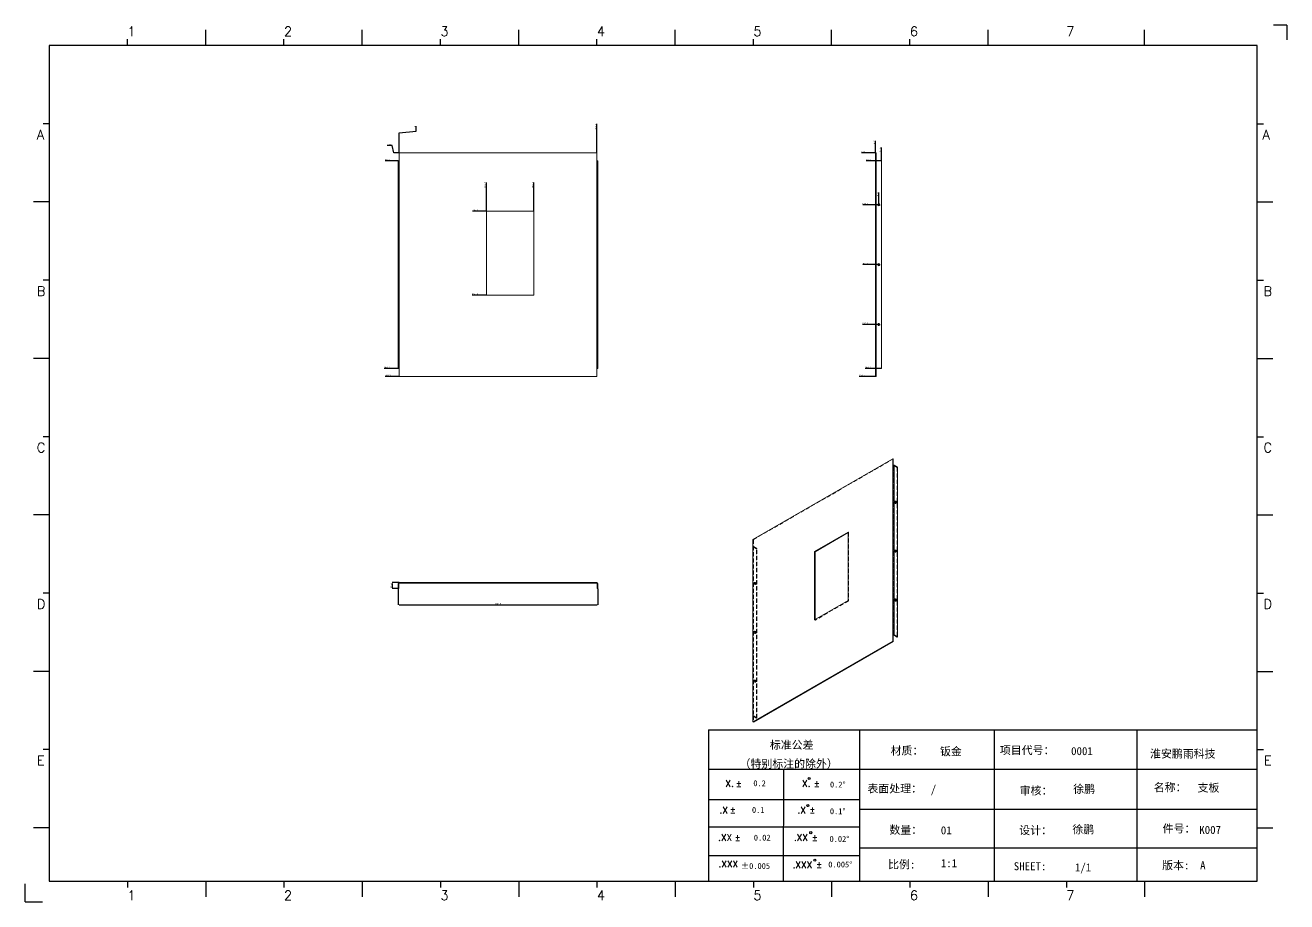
# Model space of a CAD drawing. Extents: x 83 to 30050, y -7164 to 695.
# Drawn here: x 22539 to 25701, y -7164 to -4968 of the extents above; entities that cross this region are included whole.
import ezdxf
from ezdxf.enums import TextEntityAlignment as Align

# ---------------------------------------------------------------- set-up
doc = ezdxf.new("R2010")
doc.units = 0
doc.header["$LTSCALE"] = 8
doc.header["$MEASUREMENT"] = 0
doc.header["$PDSIZE"] = 5
doc.linetypes.add('CENTER', pattern=[2, 1.25, -0.25, 0.25, -0.25])
doc.linetypes.add('HIDDEN', pattern=[1.905, 1.27, -0.635])
doc.layers.get('0').update_dxf_attribs({"linetype": 'CONTINUOUS'})
doc.layers.get('Defpoints').update_dxf_attribs({"linetype": 'CONTINUOUS'})
doc.layers.add('41', color=3, linetype='CONTINUOUS')
doc.layers.add('dim', color=82, linetype='CONTINUOUS', lineweight=9)
doc.styles.add('SIMPLEX', font='SIMPLEX')
doc.styles.get("Standard").update_dxf_attribs({"font": '', "height": 4})
doc.styles.get('Standard').set_extended_font_data('SimSun')
doc.dimstyles.new('ISO-25', dxfattribs={"dimtxt": 6, "dimasz": 2.5, "dimexe": 1.25, "dimexo": 0.625, "dimtad": 1, "dimdec": 1, "dimzin": 1, "dimdsep": 46, "dimtxsty": 'Standard', "dimcen": 2.5, "dimadec": 0, "dimazin": 0, "dimtm": 1e-09, "dimtfac": 1, "dimtdec": 1, "dimtmove": 0, "dimatfit": 3, "dimfxl": 1, "dimtolj": 1, "dimtzin": 0, "dimarcsym": 0})

# ---------------------------------------------------------------- blocks, each defined once
blk = doc.blocks.new('A$C0BB32EA6')
at = {"layer": '41'}
for p, q in [((90.21, 427.84), (90.21, 435.66)), ((168.4, 427.84), (168.4, 435.66)), ((168.4, 427.84), (168.4, 435.66)), ((168.4, 427.84), (168.4, 435.66)), ((246.58, 427.84), (246.58, 435.66)), ((246.58, 427.84), (246.58, 435.66)), ((324.77, 427.84), (324.77, 435.66)), ((402.96, 427.84), (402.96, 435.66)), ((481.15, 427.84), (481.15, 435.66)), ((559.34, 427.84), (559.34, 435.66)), ((51.11, 427.84), (51.11, 430.97)), ((129.3, 427.84), (129.3, 430.97)), ((129.3, 427.84), (129.3, 430.97)), ((129.3, 427.84), (129.3, 430.97)), ((207.49, 427.84), (207.49, 430.97)), ((207.49, 427.84), (207.49, 430.97)), ((285.68, 427.84), (285.68, 430.97)), ((363.87, 427.84), (363.87, 430.97)), ((442.06, 427.84), (442.06, 430.97)), ((615.63, 427.84), (12.02, 427.84)), ((12.02, 427.84), (12.02, 10.32)), ((615.63, 10.32), (615.63, 427.84)), ((12.02, 388.75), (8.89, 388.75)), ((615.63, 388.75), (618.76, 388.75)), ((12.02, 349.66), (4.2, 349.66)), ((615.63, 349.66), (623.45, 349.66)), ((12.02, 310.56), (8.89, 310.56)), ((615.63, 310.56), (618.76, 310.56)), ((12.02, 271.47), (4.2, 271.47)), ((615.63, 271.47), (623.45, 271.47)), ((12.02, 232.37), (8.89, 232.37)), ((615.63, 232.37), (618.76, 232.37)), ((12.02, 193.28), (4.2, 193.28)), ((615.63, 193.28), (623.45, 193.28)), ((12.02, 154.18), (8.89, 154.18)), ((615.63, 154.18), (618.76, 154.18)), ((12.02, 115.09), (4.2, 115.09)), ((615.63, 115.09), (623.45, 115.09)), ((341.34, 85.85), (615.63, 85.85)), ((341.34, 85.85), (341.34, 10.32)), ((416.87, 85.85), (416.87, 10.32)), ((484.16, 85.85), (484.16, 10.32)), ((555.4, 85.7), (555.4, 10.17)), ((12.02, 76), (8.89, 76)), ((615.63, 76), (618.76, 76)), ((615.63, 66.14), (341.34, 66.14)), ((378.86, 10.02), (379.1, 65.84)), ((341.34, 51.12), (416.87, 51.12)), ((615.63, 46.17), (416.87, 46.17)), ((12.02, 36.9), (4.2, 36.9)), ((341.34, 37.5), (401.12, 37.5)), ((341.34, 37.5), (416.87, 37.5)), ((615.63, 36.9), (623.45, 36.9)), ((615.63, 26.74), (416.87, 26.74)), ((341.34, 23.05), (401.87, 23.05)), ((341.34, 23.05), (401.87, 23.05)), ((341.34, 23.05), (401.87, 23.05)), ((341.34, 23.05), (401.87, 23.05)), ((341.34, 23.05), (401.87, 23.05)), ((341.34, 23.05), (416.87, 23.05)), ((12.02, 10.32), (615.63, 10.32)), ((51.11, 10.32), (51.11, 7.19)), ((90.21, 10.32), (90.21, 2.5)), ((129.3, 10.32), (129.3, 7.19)), ((168.4, 10.32), (168.4, 2.5)), ((207.49, 10.32), (207.49, 7.19)), ((246.58, 10.32), (246.58, 2.5)), ((285.68, 10.32), (285.68, 7.19)), ((324.77, 10.32), (324.77, 2.5)), ((326.34, 10.32), (401.87, 10.32)), ((363.87, 10.32), (363.87, 7.19)), ((402.96, 10.32), (402.96, 2.5)), ((442.06, 10.32), (442.06, 7.19)), ((481.15, 10.32), (481.15, 2.5)), ((520.24, 10.32), (520.24, 7.19)), ((559.34, 10.32), (559.34, 2.5))]:
    blk.add_line(p, q, dxfattribs=at)
at = {"layer": '41', "linetype": 'Continuous'}
for p, q in [((630.37, 437.94), (623.79, 437.94)), ((630.37, 437.94), (630.37, 430.59)), ((0, 0), (0, 8.98)), ((0, 0), (8.64, 0))]:
    blk.add_line(p, q, dxfattribs=at)
at = {"layer": '41'}
for centre in [(391.73, 61.61), (391.07, 48.04), (392.49, 34.54), (394.6, 20.83)]:
    blk.add_circle(centre, 0.516, dxfattribs=at)
at = {"layer": '41', "style": 'SIMPLEX'}
for s, height, p in [('1', 4.69, (51.11, 432.54)), ('2', 4.69, (129.3, 432.54)), ('3', 4.69, (207.49, 432.54)), ('4', 4.69, (285.68, 432.54)), ('5', 4.69, (363.87, 432.54)), ('6', 4.69, (442.06, 432.54)), ('7', 4.69, (520.24, 432.54)), ('A', 4.75, (5.76, 380.93)), ('A', 4.75, (618.27, 380.93)), ('B', 4.75, (5.76, 302.74)), ('B', 4.75, (618.72, 302.74)), ('C', 4.75, (5.76, 224.55)), ('C', 4.75, (618.72, 224.55)), ('D', 4.75, (5.76, 146.37)), ('D', 4.75, (618.72, 146.37)), ('E', 4.75, (5.76, 68.18)), ('E', 4.75, (618.95, 68.18)), ('X.', 3.284, (349.84, 57.49)), ('%%p', 3.284, (355.04, 57.36)), ('X.', 3.284, (388.21, 57.49)), ('%%p', 3.284, (394.07, 57.36)), ('.X', 3.284, (346.89, 44.16)), ('%%p', 3.284, (352.09, 44.33)), ('.X', 3.284, (385.9, 44.16)), ('%%p', 3.284, (391.76, 44.33)), ('.XX', 3.284, (346.2, 30.42)), ('%%p', 3.284, (354.44, 30.46)), ('.XX', 3.284, (384.11, 30.42)), ('%%p', 3.284, (393.01, 30.46)), ('.XXX', 3.284, (383.48, 16.83)), ('%%p', 3.284, (395.11, 16.95)), ('1', 4.69, (51.11, 0.87)), ('2', 4.69, (129.3, 0.87)), ('3', 4.69, (207.49, 0.87)), ('4', 4.69, (285.68, 0.87)), ('5', 4.69, (363.87, 0.87)), ('6', 4.69, (442.06, 0.87)), ('7', 4.69, (520.24, 0.87))]:
    blk.add_text(s, height=height, dxfattribs=at).set_placement(p)
at = {"layer": '41', "linetype": 'Continuous'}
for s, p in [('标准公差', (372.08, 76.36)), ('材质：', (432.42, 73.5)), ('项目代号：', (486.99, 73.71)), ('淮安鹏雨科技', (562.04, 71.96)), ('（特别标注的除外）', (356.94, 66.94)), ('表面处理：', (420.83, 54.55)), ('审核：', (496.9, 53.5)), ('名称：', (563.9, 55.18)), ('数量：', (431.79, 33.91)), ('设计：', (496.69, 33.7)), ('件号：', (568.32, 34.55)), ('比例:', (431.16, 16.65)), ('SHEET:', (493.95, 15.75)), ('1/1', (524.5, 15.18)), ('版本:', (568.11, 16.23))]:
    blk.add_text(s, height=4, dxfattribs=at).set_placement(p)
at = {"layer": '41'}
for s, p in [('0.2', (363.82, 57.75)), ('0.2%%D', (402.12, 57.11)), ('0.1', (363.14, 44.41)), ('0.1%%D', (402.07, 43.76)), ('0.02', (364.07, 30.58)), ('0.02%%D', (401.9, 29.93)), ('0.005%%D', (401.27, 17.16))]:
    blk.add_text(s, height=2.929, dxfattribs=at).set_placement(p)
at = {"layer": '41', "style": 'SIMPLEX'}
blk.add_text('.XXX', height=3.284, dxfattribs=at).set_placement((351.31, 18.87), align=Align.MIDDLE_CENTER)
at = {"layer": '41'}
blk.add_text('%%P0.005', height=2.929, dxfattribs=at).set_placement((364.87, 17.89), align=Align.MIDDLE_CENTER)
at = {"layer": '41', "linetype": 'Continuous'}
for tag, p in [('材质', (457.07, 73.08)), ('代号', (522.6, 73.29)), ('表面处理', (452.44, 54.13)), ('审核', (523.65, 54.34)), ('名称', (585.81, 54.97)), ('数量', (457.5, 33.7)), ('设计', (523.23, 34.13)), ('件号', (586.65, 33.91)), ('比例', (457.5, 17.28)), ('版本', (587.08, 16.23))]:
    blk.add_attdef(tag, p, '', height=4, dxfattribs=at)
blk = doc.blocks.new('*D1600')
at = {"layer": 'Defpoints', "color": 0}
for p in [(23455.1, -5269.7), (23476.5, -5287.8), (23476.5, -5287.8)]:
    blk.add_point(p, dxfattribs=at)
at = {"layer": 'dim', "color": 0, "lineweight": -2}
for p, q in [((23459.1, -5269.7), (23446.7, -5269.7)), ((23463.1, -5287.8), (23459.1, -5269.7)), ((23476, -5287.8), (23463.1, -5287.8))]:
    blk.add_line(p, q, dxfattribs=at)
at = {"layer": 'dim', "color": 0, "insert": (23450.7, -5267.2), "char_height": 4, "attachment_point": 5}
blk.add_mtext('\\A1;0.0', dxfattribs=at)
blk = doc.blocks.new('*D1601')
at = {"layer": 'Defpoints', "color": 0}
for p in [(23452.9, -5307.8), (23474.2, -5307.8), (23476.5, -5287.8)]:
    blk.add_point(p, dxfattribs=at)
at = {"layer": 'dim', "color": 0, "lineweight": -2}
blk.add_line((23473.7, -5307.8), (23441.6, -5307.8), dxfattribs=at)
at = {"layer": 'dim', "color": 0, "insert": (23447, -5305.3), "char_height": 4, "attachment_point": 5}
blk.add_mtext('\\A1;20.0', dxfattribs=at)
blk = doc.blocks.new('*D1602')
at = {"layer": 'Defpoints', "color": 0}
for p in [(23476.5, -5287.8), (23673.9, -5434.2), (23695.2, -5434.2)]:
    blk.add_point(p, dxfattribs=at)
at = {"layer": 'dim', "color": 0, "lineweight": -2}
blk.add_line((23694.7, -5434.2), (23660, -5434.2), dxfattribs=at)
at = {"layer": 'dim', "color": 0, "insert": (23666.7, -5431.7), "char_height": 4, "attachment_point": 5}
blk.add_mtext('\\A1;146.4', dxfattribs=at)
blk = doc.blocks.new('*D1603')
at = {"layer": 'Defpoints', "color": 0}
for p in [(23476.5, -5287.8), (23673.9, -5644.2), (23695.2, -5644.2)]:
    blk.add_point(p, dxfattribs=at)
at = {"layer": 'dim', "color": 0, "lineweight": -2}
blk.add_line((23694.7, -5644.2), (23659.7, -5644.2), dxfattribs=at)
at = {"layer": 'dim', "color": 0, "insert": (23666.5, -5641.7), "char_height": 4, "attachment_point": 5}
blk.add_mtext('\\A1;356.4', dxfattribs=at)
blk = doc.blocks.new('*D1604')
at = {"layer": 'Defpoints', "color": 0}
for p in [(23476.5, -5287.8), (23452.9, -5827.9), (23474.2, -5827.9)]:
    blk.add_point(p, dxfattribs=at)
at = {"layer": 'dim', "color": 0, "lineweight": -2}
blk.add_line((23473.7, -5827.9), (23438.9, -5827.9), dxfattribs=at)
at = {"layer": 'dim', "color": 0, "insert": (23445.6, -5825.4), "char_height": 4, "attachment_point": 5}
blk.add_mtext('\\A1;540.2', dxfattribs=at)
blk = doc.blocks.new('*D1605')
at = {"layer": 'Defpoints', "color": 0}
for p in [(23476.5, -5287.8), (23455.1, -5847.9), (23476.5, -5847.9)]:
    blk.add_point(p, dxfattribs=at)
at = {"layer": 'dim', "color": 0, "lineweight": -2}
blk.add_line((23476, -5847.9), (23441.1, -5847.9), dxfattribs=at)
at = {"layer": 'dim', "color": 0, "insert": (23447.9, -5845.4), "char_height": 4, "attachment_point": 5}
blk.add_mtext('\\A1;560.2', dxfattribs=at)
blk = doc.blocks.new('*D1607')
at = {"layer": 'Defpoints', "color": 0}
for p in [(23519.2, -5229.4), (23476.5, -5287.8), (23476.5, -5287.8)]:
    blk.add_point(p, dxfattribs=at)
at = {"layer": 'dim', "color": 0, "lineweight": -2}
for p, q in [((23476.5, -5237.4), (23519.2, -5233.4)), ((23476.5, -5287.3), (23476.5, -5237.4)), ((23519.2, -5233.4), (23519.2, -5221))]:
    blk.add_line(p, q, dxfattribs=at)
at = {"layer": 'dim', "color": 0, "insert": (23516.7, -5224.9), "char_height": 4, "attachment_point": 5, "rotation": 90}
blk.add_mtext('\\A1;0.0', dxfattribs=at)
blk = doc.blocks.new('*D1608')
at = {"layer": 'Defpoints', "color": 0}
for p in [(23476.5, -5287.8), (23695.2, -5375.8), (23695.2, -5434.2)]:
    blk.add_point(p, dxfattribs=at)
at = {"layer": 'dim', "color": 0, "lineweight": -2}
blk.add_line((23695.2, -5433.7), (23695.2, -5361.7), dxfattribs=at)
at = {"layer": 'dim', "color": 0, "insert": (23692.7, -5368.5), "char_height": 4, "attachment_point": 5, "rotation": 90}
blk.add_mtext('\\A1;218.7', dxfattribs=at)
blk = doc.blocks.new('*D1609')
at = {"layer": 'Defpoints', "color": 0}
for p in [(23476.5, -5287.8), (23813.8, -5375.8), (23813.8, -5434.2)]:
    blk.add_point(p, dxfattribs=at)
at = {"layer": 'dim', "color": 0, "lineweight": -2}
blk.add_line((23813.8, -5433.7), (23813.8, -5361.8), dxfattribs=at)
at = {"layer": 'dim', "color": 0, "insert": (23811.3, -5368.6), "char_height": 4, "attachment_point": 5, "rotation": 90}
blk.add_mtext('\\A1;337.3', dxfattribs=at)
blk = doc.blocks.new('*D1610')
at = {"layer": 'Defpoints', "color": 0}
for p in [(23972, -5229.4), (23476.5, -5287.8), (23972, -5287.8)]:
    blk.add_point(p, dxfattribs=at)
at = {"layer": 'dim', "color": 0, "lineweight": -2}
blk.add_line((23972, -5287.3), (23972, -5215.3), dxfattribs=at)
at = {"layer": 'dim', "color": 0, "insert": (23969.5, -5222.1), "char_height": 4, "attachment_point": 5, "rotation": 90}
blk.add_mtext('\\A1;495.5', dxfattribs=at)
blk = doc.blocks.new('*D1611')
at = {"layer": 'Defpoints', "color": 0}
for p in [(23459.6, -6364.8), (23475.7, -6379.8), (23476.5, -6364.8)]:
    blk.add_point(p, dxfattribs=at)
at = {"layer": 'dim', "color": 0, "lineweight": -2}
for p, q in [((23476, -6364.8), (23459.1, -6364.8)), ((23475.2, -6379.8), (23459.1, -6379.8)), ((23459.6, -6377.8), (23459.6, -6366.8))]:
    blk.add_line(p, q, dxfattribs=at)
at = {"layer": 'dim', "color": 0}
for points in [[(23459.2, -6366.8), (23459.9, -6366.8), (23459.6, -6364.8)], [(23459.2, -6377.8), (23459.9, -6377.8), (23459.6, -6379.8)]]:
    blk.add_solid(points, dxfattribs=at)
at = {"layer": 'dim', "color": 0, "insert": (23457.1, -6372.3), "char_height": 4, "attachment_point": 5, "rotation": 90}
blk.add_mtext('\\A1;15.0', dxfattribs=at)
blk = doc.blocks.new('*D1612')
at = {"layer": 'Defpoints', "color": 0}
for p in [(23474.2, -6379.8), (23974.2, -6379.8), (23974.2, -6420)]:
    blk.add_point(p, dxfattribs=at)
at = {"layer": 'dim', "color": 0, "lineweight": -2}
for p, q in [((23474.2, -6380.3), (23474.2, -6420.5)), ((23974.2, -6380.3), (23974.2, -6420.5)), ((23476.2, -6420), (23972.2, -6420))]:
    blk.add_line(p, q, dxfattribs=at)
at = {"layer": 'dim', "color": 0}
for points in [[(23476.2, -6419.7), (23476.2, -6420.4), (23474.2, -6420)], [(23972.2, -6419.7), (23972.2, -6420.4), (23974.2, -6420)]]:
    blk.add_solid(points, dxfattribs=at)
at = {"layer": 'dim', "color": 0, "insert": (23724.2, -6417.5), "char_height": 4, "attachment_point": 5}
blk.add_mtext('\\A1;500.0', dxfattribs=at)
blk = doc.blocks.new('*D1613')
at = {"layer": 'Defpoints', "color": 0}
for p in [(24643.2, -5287.8), (24669.9, -5287.8), (24669.9, -5287.8)]:
    blk.add_point(p, dxfattribs=at)
at = {"layer": 'dim', "color": 0, "lineweight": -2}
blk.add_line((24669.4, -5287.8), (24634.8, -5287.8), dxfattribs=at)
at = {"layer": 'dim', "color": 0, "insert": (24638.7, -5285.3), "char_height": 4, "attachment_point": 5}
blk.add_mtext('\\A1;0.0', dxfattribs=at)
blk = doc.blocks.new('*D1614')
at = {"layer": 'Defpoints', "color": 0}
for p in [(24658.2, -5307.8), (24669.9, -5287.8), (24684.9, -5307.8)]:
    blk.add_point(p, dxfattribs=at)
at = {"layer": 'dim', "color": 0, "lineweight": -2}
blk.add_line((24684.4, -5307.8), (24646.9, -5307.8), dxfattribs=at)
at = {"layer": 'dim', "color": 0, "insert": (24652.3, -5305.3), "char_height": 4, "attachment_point": 5}
blk.add_mtext('\\A1;20.0', dxfattribs=at)
blk = doc.blocks.new('*D1615')
at = {"layer": 'Defpoints', "color": 0}
for p in [(24669.9, -5287.8), (24651.8, -5417.9), (24678.5, -5417.9)]:
    blk.add_point(p, dxfattribs=at)
at = {"layer": 'dim', "color": 0, "lineweight": -2}
blk.add_line((24678, -5417.9), (24638.3, -5417.9), dxfattribs=at)
at = {"layer": 'dim', "color": 0, "insert": (24644.8, -5415.4), "char_height": 4, "attachment_point": 5}
blk.add_mtext('\\A1;130.1', dxfattribs=at)
blk = doc.blocks.new('*D1616')
at = {"layer": 'Defpoints', "color": 0}
for p in [(24669.9, -5287.8), (24651.8, -5567.9), (24678.5, -5567.9)]:
    blk.add_point(p, dxfattribs=at)
at = {"layer": 'dim', "color": 0, "lineweight": -2}
blk.add_line((24678, -5567.9), (24638, -5567.9), dxfattribs=at)
at = {"layer": 'dim', "color": 0, "insert": (24644.7, -5565.4), "char_height": 4, "attachment_point": 5}
blk.add_mtext('\\A1;280.1', dxfattribs=at)
blk = doc.blocks.new('*D1617')
at = {"layer": 'Defpoints', "color": 0}
for p in [(24669.9, -5287.8), (24651.8, -5717.9), (24678.5, -5717.9)]:
    blk.add_point(p, dxfattribs=at)
at = {"layer": 'dim', "color": 0, "lineweight": -2}
blk.add_line((24678, -5717.9), (24637.9, -5717.9), dxfattribs=at)
at = {"layer": 'dim', "color": 0, "insert": (24644.6, -5715.4), "char_height": 4, "attachment_point": 5}
blk.add_mtext('\\A1;430.1', dxfattribs=at)
blk = doc.blocks.new('*D1618')
at = {"layer": 'Defpoints', "color": 0}
for p in [(24669.9, -5287.8), (24658.2, -5827.9), (24684.9, -5827.9)]:
    blk.add_point(p, dxfattribs=at)
at = {"layer": 'dim', "color": 0, "lineweight": -2}
blk.add_line((24684.4, -5827.9), (24644.2, -5827.9), dxfattribs=at)
at = {"layer": 'dim', "color": 0, "insert": (24651, -5825.4), "char_height": 4, "attachment_point": 5}
blk.add_mtext('\\A1;540.2', dxfattribs=at)
blk = doc.blocks.new('*D1619')
at = {"layer": 'Defpoints', "color": 0}
for p in [(24669.9, -5287.8), (24643.2, -5847.9), (24669.9, -5847.9)]:
    blk.add_point(p, dxfattribs=at)
at = {"layer": 'dim', "color": 0, "lineweight": -2}
blk.add_line((24669.4, -5847.9), (24629.2, -5847.9), dxfattribs=at)
at = {"layer": 'dim', "color": 0, "insert": (24636, -5845.4), "char_height": 4, "attachment_point": 5}
blk.add_mtext('\\A1;560.2', dxfattribs=at)
blk = doc.blocks.new('*D1620')
at = {"layer": 'Defpoints', "color": 0}
for p in [(24643.2, -5287.8), (24669.9, -5287.8), (24669.9, -5287.8)]:
    blk.add_point(p, dxfattribs=at)
at = {"layer": 'dim', "color": 0, "lineweight": -2}
blk.add_line((24669.4, -5287.8), (24634.8, -5287.8), dxfattribs=at)
at = {"layer": 'dim', "color": 0, "insert": (24638.7, -5285.3), "char_height": 4, "attachment_point": 5}
blk.add_mtext('\\A1;0.0', dxfattribs=at)
blk = doc.blocks.new('*D1621')
at = {"layer": 'Defpoints', "color": 0}
for p in [(24669.9, -5265.8), (24669.9, -5287.8), (24669.9, -5287.8)]:
    blk.add_point(p, dxfattribs=at)
at = {"layer": 'dim', "color": 0, "lineweight": -2}
blk.add_line((24669.9, -5287.3), (24669.9, -5257.3), dxfattribs=at)
at = {"layer": 'dim', "color": 0, "insert": (24667.4, -5261.3), "char_height": 4, "attachment_point": 5, "rotation": 90}
blk.add_mtext('\\A1;0.0', dxfattribs=at)
blk = doc.blocks.new('*D1622')
at = {"layer": 'Defpoints', "color": 0}
for p in [(24669.9, -5287.8), (24684.9, -5285.8), (24684.9, -5307.8)]:
    blk.add_point(p, dxfattribs=at)
at = {"layer": 'dim', "color": 0, "lineweight": -2}
blk.add_line((24684.9, -5307.3), (24684.9, -5274.8), dxfattribs=at)
at = {"layer": 'dim', "color": 0, "insert": (24682.4, -5280), "char_height": 4, "attachment_point": 5, "rotation": 90}
blk.add_mtext('\\A1;15.0', dxfattribs=at)
blk = doc.blocks.new('*D1623')
at = {"layer": 'Defpoints', "color": 0}
for p in [(24669.9, -5287.8), (24678.5, -5395.9), (24678.5, -5417.9)]:
    blk.add_point(p, dxfattribs=at)
at = {"layer": 'dim', "color": 0, "lineweight": -2}
blk.add_line((24678.5, -5417.4), (24678.5, -5387.4), dxfattribs=at)
at = {"layer": 'dim', "color": 0, "insert": (24676, -5391.4), "char_height": 4, "attachment_point": 5, "rotation": 90}
blk.add_mtext('\\A1;8.6', dxfattribs=at)

msp = doc.modelspace()

# ---------------------------------------------------------------- linework, layer by layer
at = {"color": 7, "linetype": 'Continuous', "lineweight": 15}
for p, q in [((23474.246, -5827.936), (23474.246, -5307.766)), ((23474.246, -5307.766), (23476.483, -5307.766)), ((23476.483, -5287.766), (23476.483, -5307.766)), ((23476.483, -5287.766), (23972.009, -5287.766)), ((23476.483, -5307.766), (23476.483, -5827.936)), ((23972.009, -5307.766), (23972.009, -5287.766)), ((23972.009, -5827.936), (23972.009, -5307.766)), ((23974.246, -5307.766), (23972.009, -5307.766)), ((23974.246, -5307.766), (23974.246, -5827.936)), ((24669.859, -5307.766), (24669.859, -5287.766)), ((24671.359, -5287.766), (24669.859, -5287.766)), ((24669.859, -5827.936), (24669.859, -5307.766)), ((24672.095, -5307.766), (24669.859, -5307.766)), ((24671.359, -5307.766), (24671.359, -5287.766)), ((24672.095, -5307.766), (24672.095, -5827.936)), ((24684.859, -5307.766), (24672.095, -5307.766)), ((24684.859, -5307.766), (24684.859, -5827.936)), ((23695.211, -5434.167), (23695.211, -5644.166)), ((23813.782, -5434.167), (23695.211, -5434.167)), ((23813.782, -5644.166), (23813.782, -5434.167)), ((23695.211, -5644.166), (23813.782, -5644.166)), ((23474.246, -5827.936), (23476.483, -5827.936)), ((23476.483, -5827.936), (23476.483, -5847.936)), ((23476.483, -5847.936), (23972.009, -5847.936)), ((23974.246, -5827.936), (23972.009, -5827.936)), ((23972.009, -5847.936), (23972.009, -5827.936)), ((24672.095, -5827.936), (24669.859, -5827.936)), ((24669.859, -5847.936), (24669.859, -5827.936)), ((24671.359, -5847.936), (24669.859, -5847.936)), ((24671.359, -5847.936), (24671.359, -5827.936)), ((24684.859, -5827.936), (24672.095, -5827.936)), ((24362.952, -6256.432), (24713.343, -6054.156)), ((24713.343, -6070.487), (24713.343, -6054.156)), ((24714.403, -6054.768), (24713.343, -6054.156)), ((24714.403, -6070.144), (24714.403, -6054.768)), ((24713.343, -6495.227), (24713.343, -6070.487)), ((24716.506, -6070.487), (24716.506, -6495.227)), ((24725.531, -6075.697), (24716.506, -6070.487)), ((24725.531, -6075.697), (24725.531, -6500.437)), ((24362.952, -6256.432), (24362.952, -6272.763)), ((24601.459, -6238.287), (24517.617, -6286.688)), ((24518.678, -6287.3), (24601.459, -6239.512)), ((24601.459, -6409.76), (24601.459, -6238.287)), ((24362.297, -6273.676), (24362.297, -6698.416)), ((24362.952, -6272.763), (24362.952, -6697.503)), ((24517.617, -6286.688), (24517.617, -6458.16)), ((24518.678, -6287.3), (24517.617, -6286.688)), ((24518.678, -6457.548), (24518.678, -6287.3)), ((23475.746, -6367.024), (23474.246, -6367.024)), ((23474.246, -6379.787), (23474.246, -6367.024)), ((23475.746, -6379.787), (23474.246, -6379.787)), ((23475.746, -6379.787), (23475.746, -6367.024)), ((23476.483, -6366.287), (23476.483, -6364.787)), ((23476.483, -6364.787), (23972.009, -6364.787)), ((23476.483, -6366.287), (23972.009, -6366.287)), ((23972.009, -6366.287), (23972.009, -6364.787)), ((23972.746, -6379.787), (23972.746, -6367.024)), ((23974.246, -6367.024), (23972.746, -6367.024)), ((23972.746, -6379.787), (23974.246, -6379.787)), ((23974.246, -6379.787), (23974.246, -6367.024)), ((24517.617, -6458.16), (24601.459, -6409.76)), ((24362.952, -6713.833), (24713.343, -6511.557)), ((24364.013, -6714.446), (24714.403, -6512.17)), ((24713.343, -6511.557), (24713.343, -6495.227)), ((24713.343, -6495.227), (24714.403, -6495.839)), ((24714.403, -6512.17), (24713.343, -6511.557)), ((24714.403, -6512.17), (24714.403, -6495.839)), ((24716.506, -6495.227), (24715.445, -6495.839)), ((24724.47, -6501.049), (24715.445, -6495.839)), ((24725.531, -6500.437), (24716.506, -6495.227)), ((24724.47, -6501.049), (24725.531, -6500.437)), ((24362.952, -6697.503), (24362.952, -6713.833))]:
    msp.add_line(p, q, dxfattribs=at)
at = {"color": 7, "linetype": 'HIDDEN', "lineweight": 0}
for p, q in [((23475.746, -5827.936), (23475.746, -5307.766)), ((23972.746, -5307.766), (23972.746, -5827.936)), ((24671.359, -5827.936), (24671.359, -5307.766)), ((23475.746, -5415.101), (23474.246, -5415.101)), ((23474.246, -5420.601), (23475.746, -5420.601)), ((23974.246, -5415.101), (23972.746, -5415.101)), ((23972.746, -5420.601), (23974.246, -5420.601)), ((24669.859, -5434.167), (24671.359, -5434.167)), ((23475.746, -5565.101), (23474.246, -5565.101)), ((23474.246, -5570.601), (23475.746, -5570.601)), ((23974.246, -5565.101), (23972.746, -5565.101)), ((23972.746, -5570.601), (23974.246, -5570.601)), ((24671.359, -5644.166), (24669.859, -5644.166)), ((23475.746, -5715.101), (23474.246, -5715.101)), ((23474.246, -5720.601), (23475.746, -5720.601)), ((23974.246, -5715.101), (23972.746, -5715.101)), ((23972.746, -5720.601), (23974.246, -5720.601)), ((24364.013, -6257.044), (24714.403, -6054.768)), ((24714.403, -6071.099), (24713.343, -6070.487)), ((24714.403, -6071.099), (24714.403, -6070.144)), ((24714.403, -6495.839), (24714.403, -6071.099)), ((24715.445, -6071.099), (24716.506, -6070.487)), ((24715.445, -6071.099), (24715.445, -6495.839)), ((24724.47, -6076.309), (24715.445, -6071.099)), ((24724.47, -6076.309), (24725.531, -6075.697)), ((24724.47, -6076.309), (24724.47, -6501.049)), ((24719.643, -6160.599), (24718.583, -6161.211)), ((24721.333, -6165.974), (24722.393, -6165.362)), ((24364.013, -6257.044), (24362.952, -6256.432)), ((24364.013, -6257.044), (24364.013, -6273.375)), ((24601.459, -6238.287), (24602.52, -6238.899)), ((24601.459, -6239.512), (24602.52, -6238.899)), ((24602.52, -6238.899), (24602.52, -6410.372)), ((24362.952, -6272.763), (24364.013, -6273.375)), ((24362.952, -6274.589), (24364.013, -6273.976)), ((24371.978, -6279.799), (24362.952, -6274.589)), ((24363.797, -6273.676), (24363.797, -6698.416)), ((24364.013, -6273.375), (24364.013, -6698.115)), ((24373.038, -6279.186), (24364.013, -6273.976)), ((24373.038, -6279.186), (24371.978, -6279.799)), ((24371.978, -6704.539), (24371.978, -6279.799)), ((24373.038, -6703.926), (24373.038, -6279.186)), ((24719.643, -6283.08), (24718.583, -6283.692)), ((24721.333, -6288.456), (24722.393, -6287.843)), ((23475.746, -6370.656), (23474.246, -6370.656)), ((23474.246, -6376.156), (23475.746, -6376.156)), ((23695.211, -6364.787), (23695.211, -6366.287)), ((23813.782, -6366.287), (23813.782, -6364.787)), ((23974.246, -6370.656), (23972.746, -6370.656)), ((23972.746, -6376.156), (23974.246, -6376.156)), ((24367.151, -6364.089), (24366.09, -6364.701)), ((24368.84, -6369.464), (24369.901, -6368.852)), ((24602.52, -6410.372), (24518.678, -6458.773)), ((24602.52, -6410.372), (24601.459, -6409.76)), ((24719.643, -6405.561), (24718.583, -6406.173)), ((24721.333, -6410.937), (24722.393, -6410.324)), ((24517.617, -6458.16), (24518.678, -6458.773)), ((24518.678, -6458.773), (24518.678, -6457.548)), ((24367.151, -6486.57), (24366.09, -6487.182)), ((24368.84, -6491.945), (24369.901, -6491.333)), ((24367.151, -6609.051), (24366.09, -6609.663)), ((24368.84, -6614.426), (24369.901, -6613.814)), ((24364.013, -6698.115), (24362.952, -6697.503)), ((24364.013, -6698.716), (24362.952, -6699.329)), ((24371.978, -6704.539), (24362.952, -6699.329)), ((24364.013, -6698.115), (24364.013, -6714.446)), ((24373.038, -6703.926), (24364.013, -6698.716)), ((24373.038, -6703.926), (24371.978, -6704.539))]:
    msp.add_line(p, q, dxfattribs=at)
at = {"color": 1, "linetype": 'CENTER', "ltscale": 0.34925}
for p, q in [((24675.452, -5417.851), (24681.502, -5417.851)), ((24678.477, -5420.876), (24678.477, -5414.826)), ((24675.452, -5567.851), (24681.502, -5567.851)), ((24678.477, -5570.876), (24678.477, -5564.826)), ((24675.452, -5717.851), (24681.502, -5717.851)), ((24678.477, -5720.876), (24678.477, -5714.826))]:
    msp.add_line(p, q, dxfattribs=at)
at = {"color": 7, "linetype": 'HIDDEN', "lineweight": 0, "flags": 128}
for points in [[(24718.013, -6162.47), (24718.144, -6161.735), (24718.521, -6161.25), (24719.091, -6161.082), (24719.22, -6161.089)], [(24721.757, -6165.484), (24721.611, -6165.729), (24721.13, -6166.061), (24720.49, -6166.06), (24719.778, -6165.725), (24719.091, -6165.103), (24718.521, -6164.276), (24718.144, -6163.357), (24718.013, -6162.47)], [(24718.013, -6284.951), (24718.144, -6284.216), (24718.521, -6283.732), (24719.091, -6283.563), (24719.22, -6283.57)], [(24721.757, -6287.965), (24721.611, -6288.21), (24721.13, -6288.542), (24720.49, -6288.541), (24719.778, -6288.206), (24719.091, -6287.584), (24718.521, -6286.757), (24718.144, -6285.838), (24718.013, -6284.951)], [(24365.52, -6365.96), (24365.652, -6365.225), (24366.028, -6364.74), (24366.598, -6364.572), (24367.286, -6364.743), (24367.997, -6365.23), (24368.637, -6365.967), (24369.118, -6366.855), (24369.376, -6367.773), (24369.376, -6368.599), (24369.118, -6369.219), (24368.637, -6369.551), (24367.997, -6369.549), (24367.286, -6369.215), (24366.598, -6368.592), (24366.028, -6367.766), (24365.652, -6366.847), (24365.52, -6365.96)], [(24370.47, -6367.593), (24370.339, -6366.706), (24369.963, -6365.787), (24369.392, -6364.96), (24368.705, -6364.338), (24367.993, -6364.003), (24367.354, -6364.002), (24366.872, -6364.334), (24366.614, -6364.954), (24366.614, -6365.779), (24366.872, -6366.698), (24367.354, -6367.586), (24367.993, -6368.323), (24368.705, -6368.81), (24369.392, -6368.981), (24369.963, -6368.813), (24370.339, -6368.328), (24370.47, -6367.593)], [(24721.757, -6410.446), (24721.395, -6410.897), (24720.824, -6411.065), (24720.137, -6410.895), (24719.426, -6410.408), (24718.786, -6409.67), (24718.304, -6408.783), (24718.046, -6407.864), (24718.046, -6407.039), (24718.304, -6406.419), (24718.786, -6406.087), (24719.22, -6406.051)], [(24365.52, -6488.441), (24365.652, -6487.706), (24366.028, -6487.221), (24366.598, -6487.053), (24367.286, -6487.224), (24367.997, -6487.711), (24368.637, -6488.448), (24369.118, -6489.336), (24369.376, -6490.254), (24369.376, -6491.08), (24369.118, -6491.7), (24368.637, -6492.032), (24367.997, -6492.031), (24367.286, -6491.696), (24366.598, -6491.073), (24366.028, -6490.247), (24365.652, -6489.328), (24365.52, -6488.441)], [(24370.47, -6490.074), (24370.339, -6489.187), (24369.963, -6488.268), (24369.392, -6487.442), (24368.705, -6486.819), (24367.993, -6486.484), (24367.354, -6486.483), (24366.872, -6486.815), (24366.614, -6487.435), (24366.614, -6488.26), (24366.872, -6489.179), (24367.354, -6490.067), (24367.993, -6490.804), (24368.705, -6491.291), (24369.392, -6491.462), (24369.963, -6491.294), (24370.339, -6490.809), (24370.47, -6490.074)], [(24365.52, -6610.922), (24365.652, -6610.187), (24366.028, -6609.702), (24366.598, -6609.534), (24367.286, -6609.705), (24367.997, -6610.192), (24368.637, -6610.929), (24369.118, -6611.817), (24369.376, -6612.736), (24369.376, -6613.561), (24369.118, -6614.181), (24368.637, -6614.513), (24367.997, -6614.512), (24367.286, -6614.177), (24366.598, -6613.554), (24366.028, -6612.728), (24365.652, -6611.809), (24365.52, -6610.922)], [(24370.47, -6612.555), (24370.339, -6611.668), (24369.963, -6610.749), (24369.392, -6609.923), (24368.705, -6609.3), (24367.993, -6608.965), (24367.354, -6608.964), (24366.872, -6609.296), (24366.614, -6609.916), (24366.614, -6610.742), (24366.872, -6611.66), (24367.354, -6612.548), (24367.993, -6613.285), (24368.705, -6613.772), (24369.392, -6613.943), (24369.963, -6613.775), (24370.339, -6613.29), (24370.47, -6612.555)]]:
    msp.add_lwpolyline(points, dxfattribs=at)
at = {"color": 7, "linetype": 'Continuous', "lineweight": 15, "flags": 128}
for points in [[(24722.963, -6164.103), (24722.832, -6163.216), (24722.455, -6162.297), (24721.885, -6161.471), (24721.198, -6160.848), (24720.486, -6160.514), (24719.847, -6160.512), (24719.365, -6160.844), (24719.107, -6161.464), (24719.107, -6162.29), (24719.365, -6163.208), (24719.847, -6164.096), (24720.486, -6164.833), (24721.198, -6165.32), (24721.885, -6165.491), (24722.455, -6165.323), (24722.832, -6164.838), (24722.963, -6164.103)], [(24722.963, -6286.584), (24722.832, -6285.697), (24722.455, -6284.778), (24721.885, -6283.952), (24721.198, -6283.329), (24720.486, -6282.995), (24719.847, -6282.993), (24719.365, -6283.325), (24719.107, -6283.946), (24719.107, -6284.771), (24719.365, -6285.689), (24719.847, -6286.577), (24720.486, -6287.314), (24721.198, -6287.801), (24721.885, -6287.972), (24722.455, -6287.804), (24722.832, -6287.32), (24722.963, -6286.584)], [(24722.963, -6409.065), (24722.832, -6408.178), (24722.455, -6407.26), (24721.885, -6406.433), (24721.198, -6405.81), (24720.486, -6405.476), (24719.847, -6405.474), (24719.365, -6405.806), (24719.107, -6406.427), (24719.107, -6407.252), (24719.365, -6408.17), (24719.847, -6409.058), (24720.486, -6409.795), (24721.198, -6410.282), (24721.885, -6410.453), (24722.455, -6410.285), (24722.832, -6409.801), (24722.963, -6409.065)], [(24721.902, -6409.678), (24721.771, -6410.413), (24721.757, -6410.446)]]:
    msp.add_lwpolyline(points, dxfattribs=at)
at = {"color": 7, "linetype": 'Continuous', "lineweight": 15}
for centre in [(24678.477, -5417.851), (24678.477, -5567.851), (24678.477, -5717.851)]:
    msp.add_circle(centre, 2.75, dxfattribs=at)
for centre, radius, start, end in [((24714.924, -6073.539), 3.438, 62.609672, 117.390328), ((24718.322, -6164.537), 3.563, 344.586396, 75.408227), ((24363.417, -6273.787), 1.125, 114.374658, 174.305201), ((24718.322, -6287.018), 3.563, 344.586396, 75.408227), ((23476.483, -6367.024), 2.237, 90, 180), ((23476.483, -6367.024), 0.737, 90, 180), ((23972.009, -6367.024), 2.237, 0, 90), ((23972.009, -6367.024), 0.737, 0, 90), ((24718.253, -6409.572), 3.651, 358.344914, 74.646178), ((24714.924, -6498.279), 3.438, 62.609672, 117.390328), ((24714.924, -6496.844), 1.132, 62.609672, 117.390328), ((24363.299, -6698.416), 0.977, 110.783421, 249.216579)]:
    msp.add_arc(centre, radius, start, end, dxfattribs=at)
at = {"color": 7, "linetype": 'HIDDEN', "lineweight": 0}
for centre, radius, start, end in [((24714.924, -6072.104), 1.132, 62.609672, 117.390328), ((24363.417, -6273.564), 1.125, 185.694799, 245.625342), ((24364.127, -6273.676), 0.322, 110.783421, 249.216579), ((24364.127, -6698.416), 0.322, 110.783421, 249.216579)]:
    msp.add_arc(centre, radius, start, end, dxfattribs=at)

# ---------------------------------------------------------------- block references
at = {"layer": '41', "linetype": 'Continuous', "xscale": 5.015306502144085, "yscale": 5.015306502143176, "zscale": 5.015306502144003}
msp.add_blockref('A$C0BB32EA6', (22539.26, -7164.432), dxfattribs=at).add_auto_attribs({'版本': 'A', '件号': 'K007', '名称': '支板', '设计': '徐鹏', '审核': '徐鹏', '代号': '0001', '比例': '1:1', '数量': '01', '表面处理': '/', '材质': '钣金'})

# ---------------------------------------------------------------- dimensions: what is measured, and where the dimension line sits
at = {"layer": 'dim'}
for feature_location, offset, dtype, origin, picture, middle in [((23972.009, -5287.766), (0, 58.328), 1, (23476.483, -5287.766), '*D1610', (23969.51, -5222.105)), ((23476.482522331, -5287.766127204), (42.752147653, 58.328281218), 1, (23476.482522331, -5287.766127204), '*D1607', (23516.734919984, -5224.949207097)), ((23476.482522331, -5287.766127204), (-21.335796679, 18.036528093), 0, (23476.482522331, -5287.766127204), '*D1600', (23450.658086763, -5267.229849111)), ((24669.85878715, -5287.766127204), (0, 21.994441532), 1, (24669.85878715, -5287.766127204), '*D1621', (24667.35903715, -5261.283046783)), ((24684.859, -5307.766), (0, 21.994), 1, (24669.859, -5287.766), '*D1622', (24682.359, -5280.05)), ((23474.246, -5827.936), (-21.336, 0), 0, (23476.483, -5287.766), '*D1604', (23445.644, -5825.436)), ((23476.483, -5847.936), (-21.336, 0), 0, (23476.483, -5287.766), '*D1605', (23447.88, -5845.436)), ((23474.246, -5307.766), (-21.336, 0), 0, (23476.483, -5287.766), '*D1601', (23447.01, -5305.266)), ((23695.211, -5434.167), (-21.336, 0), 0, (23476.483, -5287.766), '*D1602', (23666.687, -5431.667)), ((23695.211, -5644.166), (-21.336, 0), 0, (23476.483, -5287.766), '*D1603', (23666.531, -5641.666)), ((23695.211, -5434.167), (0, 58.328), 1, (23476.483, -5287.766), '*D1608', (23692.711, -5368.539)), ((23813.782, -5434.167), (0, 58.328), 1, (23476.483, -5287.766), '*D1609', (23811.282, -5368.572)), ((24669.859, -5847.936), (-26.63, 0), 0, (24669.859, -5287.766), '*D1619', (24635.962, -5845.436)), ((24669.85878715, -5287.766127204), (-26.630177876, 0), 0, (24669.85878715, -5287.766127204), '*D1613', (24638.739970385, -5285.266377204)), ((24669.85878715, -5287.766127204), (-26.630177876, 0), 0, (24669.85878715, -5287.766127204), '*D1620', (24638.739970385, -5285.266377204)), ((24678.477, -5717.851), (-26.63, 0), 0, (24669.859, -5287.766), '*D1617', (24644.625, -5715.351)), ((24678.477, -5567.851), (-26.63, 0), 0, (24669.859, -5287.766), '*D1616', (24644.669, -5565.351)), ((24678.477, -5417.851), (-26.63, 0), 0, (24669.859, -5287.766), '*D1615', (24644.847, -5415.351)), ((24684.859, -5827.936), (-26.63, 0), 0, (24669.859, -5287.766), '*D1618', (24650.962, -5825.436)), ((24684.859, -5307.766), (-26.63, 0), 0, (24669.859, -5287.766), '*D1614', (24652.329, -5305.266)), ((24678.477, -5417.851), (0, 21.994), 1, (24669.859, -5287.766), '*D1623', (24675.977, -5391.357))]:
    dim = msp.add_ordinate_dim(feature_location=feature_location, offset=offset, dtype=dtype, origin=origin, dimstyle='ISO-25', override={"dimtxt": 2.5, "dimasz": 2, "dimexe": 0.49975, "dimexo": 0.49975, "dimgap": 0.49975}, dxfattribs=at)
    dim.commit()
    dim.dimension.update_dxf_attribs({"geometry": picture, "text_midpoint": middle})
dim = msp.add_linear_dim(base=(23459.583, -6364.787), p1=(23475.746, -6379.787), p2=(23476.483, -6364.787), angle=90, dimstyle='ISO-25', override={"dimtxt": 2.5, "dimasz": 2, "dimexe": 0.49975, "dimexo": 0.49975, "dimgap": 0.49975}, dxfattribs=at)
dim.commit()
dim.dimension.update_dxf_attribs({"geometry": '*D1611', "text_midpoint": (23457.083, -6372.287)})
dim = msp.add_linear_dim(base=(23974.246, -6420.049), p1=(23474.246, -6379.787), p2=(23974.246, -6379.787), dimstyle='ISO-25', override={"dimtxt": 2.5, "dimasz": 2, "dimexe": 0.49975, "dimexo": 0.49975, "dimgap": 0.49975}, dxfattribs=at)
dim.commit()
dim.dimension.update_dxf_attribs({"geometry": '*D1612', "text_midpoint": (23724.246, -6417.55)})

doc.saveas('drawing.dxf')
